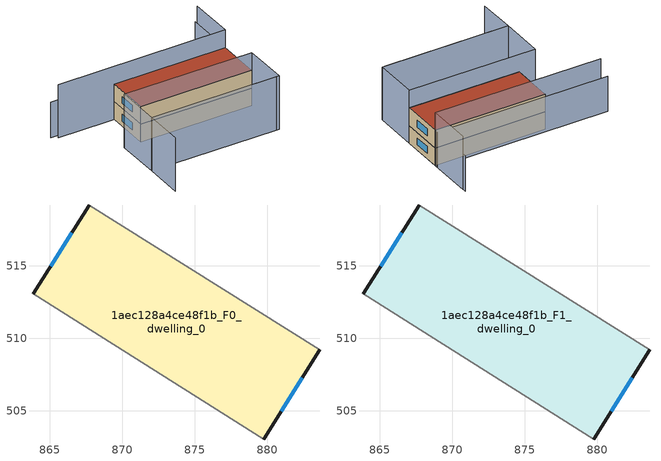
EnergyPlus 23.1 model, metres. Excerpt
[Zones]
1aec128a4ce48f1b_F0_dwelling_0
 floor ground (EU_floor_Construction): 883.61,509.19 879.76,503.06 863.88,513.05 867.73,519.17 z0
 wall outside (EU_wall_Construction): 867.73,519.17 863.88,513.05 / 879.76,503.06 883.61,509.19 z0:3
 wall adiabatic (EU_wall_Construction): 863.88,513.05 879.76,503.06 / 883.61,509.19 867.73,519.17 z0:3
 window (EU_Window_Construction): 866.53,517.26 865.08,514.96 / 880.96,504.97 882.41,507.28 z0.93:2.07
1aec128a4ce48f1b_F1_dwelling_0
 floor to 1aec128a4ce48f1b_F0_dwelling_0 (EU_floor_Construction): 883.61,509.19 879.76,503.06 863.88,513.05 867.73,519.17 z3
 wall outside (EU_wall_Construction): 867.73,519.17 863.88,513.05 / 879.76,503.06 883.61,509.19 z3:6
 wall adiabatic (EU_wall_Construction): 863.88,513.05 879.76,503.06 / 883.61,509.19 867.73,519.17 z3:6
 window (EU_Window_Construction): 866.53,517.26 865.08,514.96 / 880.96,504.97 882.41,507.28 z3.93:5.07
 roof outside (EU_roof_Construction): 879.76,503.06 883.61,509.19 867.73,519.17 863.88,513.05 z6
shading: 854.2,502.78 857.6,508.2 / 887.65,515.61 883.61,509.19 / 883.61,509.19 859.73,524.2 / 857.6,508.2 875.41,497.01 / 861.56,514.5 879.76,503.06 / 879.76,503.06 875.8,496.76 / 875.8,496.76 857.6,508.2 / 857.6,508.2 861.56,514.5 z0:9; 887.96,516.11 883.89,509.64 / 883.89,509.64 859.27,525.12 z0:6
[Building]
EU S2 Campaign: North Axis=0; Terrain=City; Solar Distribution=FullExterior
[Site:Location]
Montreal-Trudeau.Intl.AP: Latitude=45.4667; Longitude=-73.75; Time Zone=-5; Elevation=36
[SizingPeriod:WeatherFileDays]
AnnualSizingPeriod: Begin Month=1; Begin Day of Month=1; End Month=12; End Day of Month=31; Day of Week for Start Day=Monday; Use Weather File Daylight Saving Period=No; Use Weather File Rain and Snow Indicators=No
[MATERIAL]
EU_InternalMass_Material: Roughness=MediumRough; Thickness=0.1; Conductivity=1; Density=1800; Specific Heat=900; Thermal Absorptance=0.9; Solar Absorptance=0.7; Visible Absorptance=0.7
[MATERIAL:NOMASS] Roughness=MediumRough; Thermal Absorptance=0.9; Solar Absorptance=0.7; Visible Absorptance=0.7
Name | Thermal Resistance
EU_wall_NoMass; EU_floor_NoMass | 1.36485
EU_roof_NoMass | 2.55992
[WINDOWMATERIAL:SIMPLEGLAZINGSYSTEM]
EU_Window_SimpleGlazing: UFactor=3.92339; Solar Heat Gain Coefficient=0.8; Visible Transmittance=0.8
[CONSTRUCTION]
EU_wall_Construction: EU_wall_NoMass
EU_roof_Construction: EU_roof_NoMass
EU_floor_Construction: EU_floor_NoMass
EU_Window_Construction: EU_Window_SimpleGlazing
EU_InternalMass_Construction: EU_InternalMass_Material
[ZONE] Type=1; Multiplier=1; Ceiling Height=autocalculate; Floor Area=autocalculate; Part of Total Floor Area=Yes
Name | Volume
1aec128a4ce48f1b_F0_dwelling_0 | 407.363
1aec128a4ce48f1b_F1_dwelling_0 | 407.362
[INTERNALMASS] Construction=EU_InternalMass_Construction; Surface Area=135.788
Name | Zone or ZoneList
1aec128a4ce48f1b_F0_dwelling_0_EU_InternalMass | 1aec128a4ce48f1b_F0_dwelling_0
1aec128a4ce48f1b_F1_dwelling_0_EU_InternalMass | 1aec128a4ce48f1b_F1_dwelling_0
[OTHEREQUIPMENT] Fuel Type=Electricity; Design Level Calculation Method=Watts/Area; Power per Zone Floor Area=1; Fraction Latent=0; Fraction Radiant=0; Fraction Lost=0; Carbon Dioxide Generation Rate=0; EndUse Subcategory=EU_Step8_InternalGains
Name | Zone or ZoneList or Space or SpaceList | Schedule
EU_Step8_InternalGain_1aec128a4ce48f1b_F0_dwelling_0_f000 | 1aec128a4ce48f1b_F0_dwelling_0 | EU_Step8_GainSchedule_1aec128a4ce48f1b_F0_dwelling_0_f000
EU_Step8_InternalGain_1aec128a4ce48f1b_F1_dwelling_0_f000 | 1aec128a4ce48f1b_F1_dwelling_0 | EU_Step8_GainSchedule_1aec128a4ce48f1b_F1_dwelling_0_f000
[ZONEVENTILATION:DESIGNFLOWRATE] Schedule=EU_AlwaysOn; Design Flow Rate Calculation Method=AirChanges/Hour; Air Changes per Hour=0.860309; Ventilation Type=Natural; Fan Pressure Rise=0; Fan Total Efficiency=1; Constant Term Coefficient=1; Temperature Term Coefficient=0; Velocity Term Coefficient=0; Velocity Squared Term Coefficient=0; Minimum Indoor Temperature=-100; Maximum Indoor Temperature=100; Delta Temperature=-100; Minimum Outdoor Temperature=-100; Maximum Outdoor Temperature=100; Maximum Wind Speed=40
Name | Zone or ZoneList or Space or SpaceList
EU_ConstantAir_1aec128a4ce48f1b_F0_dwelling_0 | 1aec128a4ce48f1b_F0_dwelling_0
EU_ConstantAir_1aec128a4ce48f1b_F1_dwelling_0 | 1aec128a4ce48f1b_F1_dwelling_0
[HVACTEMPLATE:THERMOSTAT] Constant Heating Setpoint=20; Constant Cooling Setpoint=50
EU_HeatOnly_1aec128a4ce48f1b_F0_dwelling_0; EU_HeatOnly_1aec128a4ce48f1b_F1_dwelling_0
[HVACTEMPLATE:ZONE:IDEALLOADSAIRSYSTEM] System Availability Schedule=EU_AlwaysOn; Maximum Heating Supply Air Temperature=50; Minimum Cooling Supply Air Temperature=13; Maximum Heating Supply Air Humidity Ratio=0.0156; Minimum Cooling Supply Air Humidity Ratio=0.0077; Heating Limit=NoLimit; Cooling Limit=NoLimit; Heating Availability Schedule=EU_AlwaysOn; Cooling Availability Schedule=EU_CoolingOff; Dehumidification Control Type=ConstantSensibleHeatRatio; Cooling Sensible Heat Ratio=0.7; Dehumidification Setpoint=60; Humidification Control Type=None; Humidification Setpoint=30; Outdoor Air Method=None; Outdoor Air Flow Rate per Person=0.00944; Outdoor Air Flow Rate per Zone Floor Area=0; Outdoor Air Flow Rate per Zone=0; Demand Controlled Ventilation Type=None; Outdoor Air Economizer Type=NoEconomizer; Heat Recovery Type=None; Sensible Heat Recovery Effectiveness=0.7; Latent Heat Recovery Effectiveness=0.65
Name | Template Thermostat
1aec128a4ce48f1b_F0_dwelling_0 | EU_HeatOnly_1aec128a4ce48f1b_F0_dwelling_0
1aec128a4ce48f1b_F1_dwelling_0 | EU_HeatOnly_1aec128a4ce48f1b_F1_dwelling_0
[SIZING:ZONE] Zone Cooling Design Supply Air Temperature Input Method=SupplyAirTemperature; Zone Cooling Design Supply Air Temperature=13; Zone Heating Design Supply Air Temperature Input Method=SupplyAirTemperature; Zone Heating Design Supply Air Temperature=50; Zone Cooling Design Supply Air Humidity Ratio=0.008; Zone Heating Design Supply Air Humidity Ratio=0.008; Cooling Design Air Flow Method=DesignDay; Cooling Design Air Flow Rate=0; Cooling Minimum Air Flow per Zone Floor Area=0.000762; Cooling Minimum Air Flow=0; Cooling Minimum Air Flow Fraction=0.2; Heating Design Air Flow Method=DesignDay; Heating Design Air Flow Rate=0; Heating Maximum Air Flow per Zone Floor Area=0.002032; Heating Maximum Air Flow=0.141576; Heating Maximum Air Flow Fraction=0.3; Account for Dedicated Outdoor Air System=No; Dedicated Outdoor Air System Control Strategy=NeutralSupplyAir; Dedicated Outdoor Air Low Setpoint Temperature for Design=autosize; Dedicated Outdoor Air High Setpoint Temperature for Design=autosize; Zone Load Sizing Method=Sensible Load Only No Latent Load; Zone Latent Cooling Design Supply Air Humidity Ratio Input Method=HumidityRatioDifference; Zone Cooling Design Supply Air Humidity Ratio Difference=0.005; Zone Latent Heating Design Supply Air Humidity Ratio Input Method=HumidityRatioDifference; Zone Humidification Design Supply Air Humidity Ratio Difference=0.005
1aec128a4ce48f1b_F0_dwelling_0; 1aec128a4ce48f1b_F1_dwelling_0
[SCHEDULE:CONSTANT]
Name | Hourly Value
EU_AlwaysOn | 1
EU_CoolingOff | 0
[SCHEDULE:FILE] Column Number=1; Rows to Skip at Top=0; Number of Hours of Data=8760; Column Separator=Comma; Interpolate to Timestep=No; Minutes per Item=60; Adjust Schedule for Daylight Savings=Yes
Name | File
EU_Step8_GainSchedule_1aec128a4ce48f1b_F0_dwelling_0_f000 | ../../schedules/1aec128a4ce48f1b/1aec128a4ce48f1b_F0_dwelling_0_f000_gain.csv
EU_Step8_GainSchedule_1aec128a4ce48f1b_F1_dwelling_0_f000 | ../../schedules/1aec128a4ce48f1b/1aec128a4ce48f1b_F1_dwelling_0_f000_gain.csv
